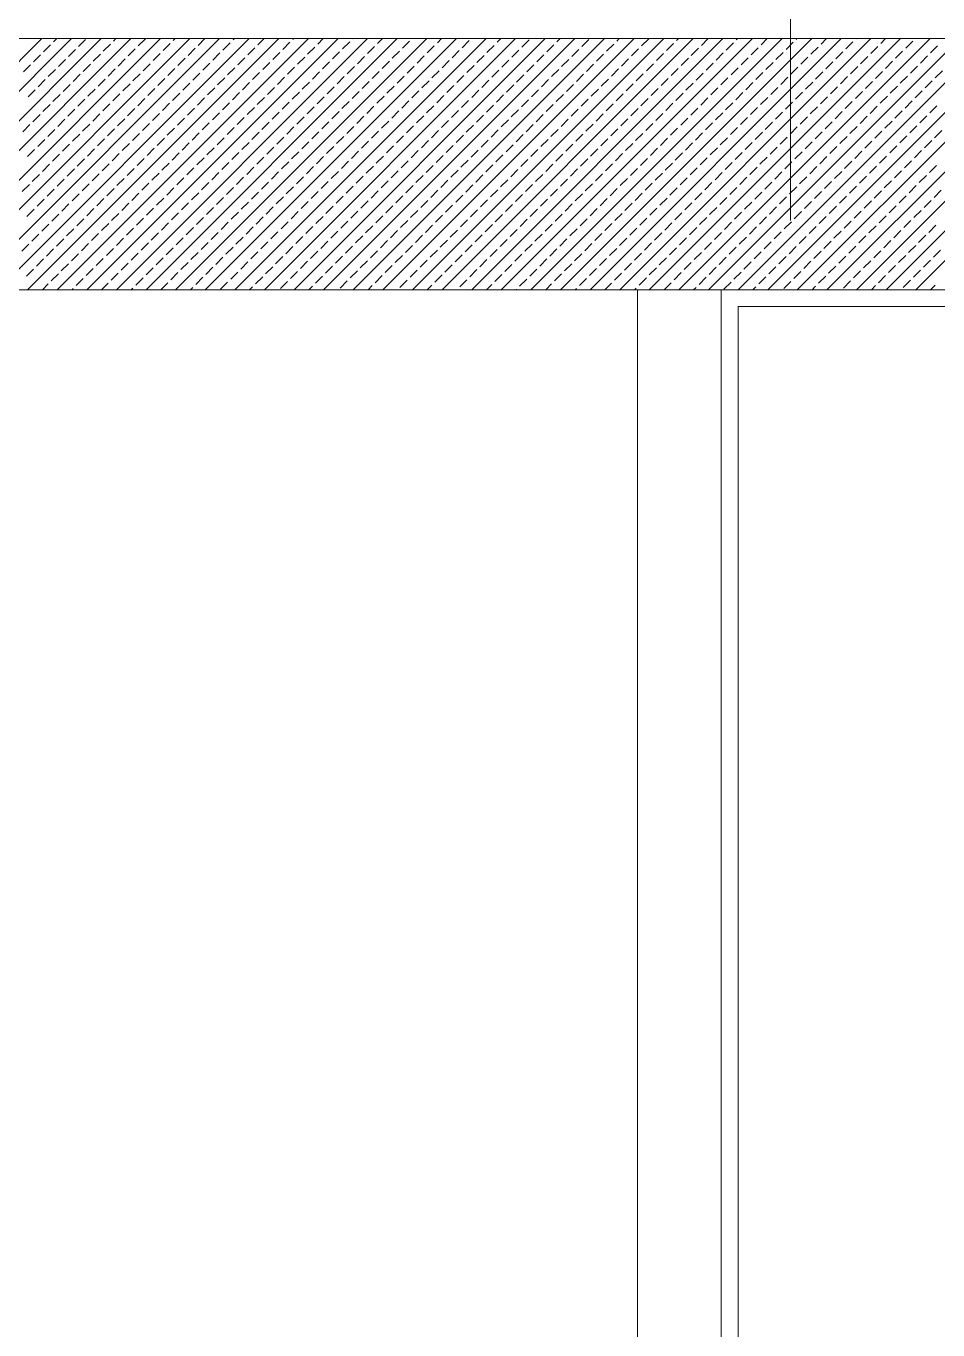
# Model space of a CAD drawing. Header units: millimetres. Extents: x -16104 to 67872, y -88009 to 12107.
# Drawn here: x 1137.96 to 1165.18, y -7029.74 to -6990.8 of the extents above; entities that cross this region are included whole.
import ezdxf

# ---------------------------------------------------------------- set-up
doc = ezdxf.new("R2010")
doc.units = ezdxf.units.MM
doc.layers.get('0').update_dxf_attribs({"color": 241})
doc.layers.add('TARAMA', color=8, linetype='Continuous', lineweight=15)

# ---------------------------------------------------------------- blocks, each defined once
blk = doc.blocks.new('POK')
at = {"layer": 'TARAMA'}
for p, q in [((48829.04, -33398.24), (48829.04, -33608.14)), ((48031.27, -33586.42), (49095.77, -33586.42)), ((48709.64, -33616.42), (48739.64, -33586.42)), ((48713.18, -33616.42), (48743.18, -33586.42)), ((48716.71, -33616.42), (48746.71, -33586.42)), ((48720.25, -33616.42), (48750.25, -33586.42)), ((48723.79, -33616.42), (48753.79, -33586.42)), ((48727.32, -33616.42), (48757.32, -33586.42)), ((48730.86, -33616.42), (48760.86, -33586.42)), ((48734.39, -33616.42), (48764.39, -33586.42)), ((48737.93, -33616.42), (48767.93, -33586.42)), ((48739.83, -33587.99), (48740.68, -33587.14)), ((48741.03, -33586.79), (48741.41, -33586.42)), ((48741.46, -33616.42), (48771.46, -33586.42)), ((48744, -33587.36), (48744.85, -33586.51)), ((48745, -33616.42), (48775, -33586.42)), ((48746.97, -33587.92), (48747.82, -33587.07)), ((48748.18, -33586.72), (48748.48, -33586.42)), ((48748.53, -33616.42), (48778.53, -33586.42)), ((48751.15, -33587.29), (48751.99, -33586.44)), ((48752.07, -33616.42), (48782.07, -33586.42)), ((48754.12, -33587.85), (48754.96, -33587)), ((48755.32, -33586.65), (48755.55, -33586.42)), ((48755.61, -33616.42), (48785.61, -33586.42)), ((48758.29, -33587.22), (48759.09, -33586.42)), ((48759.14, -33616.42), (48789.14, -33586.42)), ((48761.26, -33587.78), (48762.11, -33586.93)), ((48762.46, -33586.58), (48762.62, -33586.42)), ((48762.68, -33616.42), (48792.68, -33586.42)), ((48765.43, -33587.14), (48766.16, -33586.42)), ((48766.21, -33616.42), (48796.21, -33586.42)), ((48768.4, -33587.71), (48769.25, -33586.86)), ((48769.6, -33586.51), (48769.69, -33586.42)), ((48769.75, -33616.42), (48799.75, -33586.42)), ((48771.37, -33588.28), (48772.22, -33587.43)), ((48772.57, -33587.07), (48773.23, -33586.42)), ((48773.28, -33616.42), (48803.28, -33586.42)), ((48775.54, -33587.64), (48776.39, -33586.79)), ((48776.74, -33586.44), (48776.76, -33586.42)), ((48776.82, -33616.42), (48806.82, -33586.42)), ((48778.51, -33588.21), (48779.36, -33587.36)), ((48779.71, -33587), (48780.3, -33586.42)), ((48780.35, -33616.42), (48810.35, -33586.42)), ((48782.68, -33587.57), (48783.53, -33586.72)), ((48783.89, -33616.42), (48813.89, -33586.42)), ((48785.65, -33588.13), (48786.5, -33587.29)), ((48786.86, -33586.93), (48787.37, -33586.42)), ((48787.42, -33616.42), (48817.42, -33586.42)), ((48789.82, -33587.5), (48790.67, -33586.65)), ((48790.96, -33616.42), (48820.96, -33586.42)), ((48792.79, -33588.06), (48793.64, -33587.22)), ((48794, -33586.86), (48794.44, -33586.42)), ((48794.5, -33616.42), (48824.5, -33586.42)), ((48796.97, -33587.43), (48797.82, -33586.58)), ((48798.03, -33616.42), (48828.03, -33586.42)), ((48799.94, -33587.99), (48800.79, -33587.14)), ((48801.14, -33586.79), (48801.51, -33586.42)), ((48801.57, -33616.42), (48831.57, -33586.42)), ((48804.11, -33587.36), (48804.96, -33586.51)), ((48805.1, -33616.42), (48835.1, -33586.42)), ((48807.08, -33587.92), (48807.93, -33587.07)), ((48808.28, -33586.72), (48808.58, -33586.42)), ((48808.64, -33616.42), (48838.64, -33586.42)), ((48811.25, -33587.29), (48812.1, -33586.44)), ((48812.17, -33616.42), (48842.17, -33586.42)), ((48814.22, -33587.85), (48815.07, -33587)), ((48815.42, -33586.65), (48815.65, -33586.42)), ((48815.71, -33616.42), (48845.71, -33586.42)), ((48818.39, -33587.22), (48819.19, -33586.42)), ((48819.24, -33616.42), (48849.24, -33586.42)), ((48821.36, -33587.78), (48822.21, -33586.93)), ((48822.56, -33586.58), (48822.73, -33586.42)), ((48822.78, -33616.42), (48852.78, -33586.42)), ((48825.53, -33587.14), (48826.26, -33586.42)), ((48826.32, -33616.42), (48856.32, -33586.42)), ((48828.5, -33587.71), (48829.35, -33586.86)), ((48829.71, -33586.51), (48829.8, -33586.42)), ((48829.85, -33616.42), (48859.85, -33586.42)), ((48831.47, -33588.28), (48832.32, -33587.43)), ((48832.68, -33587.07), (48833.33, -33586.42)), ((48833.39, -33616.42), (48863.39, -33586.42)), ((48835.65, -33587.64), (48836.49, -33586.79)), ((48836.85, -33586.44), (48836.87, -33586.42)), ((48836.92, -33616.42), (48866.92, -33586.42)), ((48838.62, -33588.21), (48839.46, -33587.36)), ((48839.82, -33587), (48840.4, -33586.42)), ((48840.46, -33616.42), (48870.46, -33586.42)), ((48842.79, -33587.57), (48843.64, -33586.72)), ((48843.99, -33616.42), (48873.99, -33586.42)), ((48845.76, -33588.13), (48846.61, -33587.29)), ((48738.63, -33589.2), (48739.48, -33588.35)), ((48741.6, -33589.76), (48742.45, -33588.91)), ((48742.8, -33588.56), (48743.65, -33587.71)), ((48745.77, -33589.12), (48746.62, -33588.28)), ((48748.74, -33589.69), (48749.59, -33588.84)), ((48749.94, -33588.49), (48750.79, -33587.64)), ((48752.91, -33589.05), (48753.76, -33588.21)), ((48755.88, -33589.62), (48756.73, -33588.77)), ((48757.09, -33588.42), (48757.93, -33587.57)), ((48760.06, -33588.98), (48760.9, -33588.13)), ((48763.03, -33589.55), (48763.87, -33588.7)), ((48764.23, -33588.35), (48765.08, -33587.5)), ((48767.2, -33588.91), (48768.05, -33588.06)), ((48770.17, -33589.48), (48771.02, -33588.63)), ((48774.34, -33588.84), (48775.19, -33587.99)), ((48777.31, -33589.41), (48778.16, -33588.56)), ((48781.48, -33588.77), (48782.33, -33587.92)), ((48784.45, -33589.34), (48785.3, -33588.49)), ((48788.62, -33588.7), (48789.47, -33587.85)), ((48791.59, -33589.27), (48792.44, -33588.42)), ((48794.56, -33589.83), (48795.41, -33588.98)), ((48795.76, -33588.63), (48796.61, -33587.78)), ((48798.73, -33589.2), (48799.58, -33588.35)), ((48801.7, -33589.76), (48802.55, -33588.91)), ((48802.91, -33588.56), (48803.75, -33587.71)), ((48805.88, -33589.12), (48806.72, -33588.28)), ((48808.85, -33589.69), (48809.69, -33588.84)), ((48810.05, -33588.49), (48810.9, -33587.64)), ((48813.02, -33589.05), (48813.87, -33588.21)), ((48815.99, -33589.62), (48816.84, -33588.77)), ((48817.19, -33588.42), (48818.04, -33587.57)), ((48820.16, -33588.98), (48821.01, -33588.13)), ((48823.13, -33589.55), (48823.98, -33588.7)), ((48824.33, -33588.35), (48825.18, -33587.5)), ((48827.3, -33588.91), (48828.15, -33588.06)), ((48830.27, -33589.48), (48831.12, -33588.63)), ((48834.44, -33588.84), (48835.29, -33587.99)), ((48837.41, -33589.41), (48838.26, -33588.56)), ((48841.59, -33588.77), (48842.43, -33587.92)), ((48844.56, -33589.34), (48845.4, -33588.49)), ((48737.43, -33590.4), (48738.28, -33589.55)), ((48740.4, -33590.96), (48741.25, -33590.11)), ((48744.57, -33590.33), (48745.42, -33589.48)), ((48747.54, -33590.89), (48748.39, -33590.04)), ((48751.71, -33590.26), (48752.56, -33589.41)), ((48754.68, -33590.82), (48755.53, -33589.97)), ((48757.65, -33591.39), (48758.5, -33590.54)), ((48758.85, -33590.18), (48759.7, -33589.34)), ((48761.82, -33590.75), (48762.67, -33589.9)), ((48764.79, -33591.32), (48765.64, -33590.47)), ((48766, -33590.11), (48766.84, -33589.27)), ((48768.97, -33590.68), (48769.81, -33589.83)), ((48771.94, -33591.25), (48772.78, -33590.4)), ((48773.14, -33590.04), (48773.99, -33589.2)), ((48776.11, -33590.61), (48776.96, -33589.76)), ((48779.08, -33591.17), (48779.93, -33590.33)), ((48780.28, -33589.97), (48781.13, -33589.12)), ((48783.25, -33590.54), (48784.1, -33589.69)), ((48786.22, -33591.1), (48787.07, -33590.26)), ((48787.42, -33589.9), (48788.27, -33589.05)), ((48790.39, -33590.47), (48791.24, -33589.62)), ((48793.36, -33591.03), (48794.21, -33590.18)), ((48797.53, -33590.4), (48798.38, -33589.55)), ((48800.5, -33590.96), (48801.35, -33590.11)), ((48804.67, -33590.33), (48805.52, -33589.48)), ((48807.64, -33590.89), (48808.49, -33590.04)), ((48811.82, -33590.26), (48812.66, -33589.41)), ((48814.79, -33590.82), (48815.63, -33589.97)), ((48817.76, -33591.39), (48818.6, -33590.54)), ((48818.96, -33590.18), (48819.81, -33589.34)), ((48821.93, -33590.75), (48822.78, -33589.9)), ((48824.9, -33591.32), (48825.75, -33590.47)), ((48826.1, -33590.11), (48826.95, -33589.27)), ((48829.07, -33590.68), (48829.92, -33589.83)), ((48832.04, -33591.25), (48832.89, -33590.4)), ((48833.24, -33590.04), (48834.09, -33589.2)), ((48836.21, -33590.61), (48837.06, -33589.76)), ((48839.18, -33591.17), (48840.03, -33590.33)), ((48840.38, -33589.97), (48841.23, -33589.12)), ((48843.35, -33590.54), (48844.2, -33589.69)), ((48846.32, -33591.1), (48847.17, -33590.26)), ((48739.2, -33592.16), (48740.04, -33591.32)), ((48742.17, -33592.73), (48743.01, -33591.88)), ((48743.37, -33591.53), (48744.22, -33590.68)), ((48746.34, -33592.09), (48747.19, -33591.25)), ((48749.31, -33592.66), (48750.16, -33591.81)), ((48750.51, -33591.46), (48751.36, -33590.61)), ((48753.48, -33592.02), (48754.33, -33591.17)), ((48756.45, -33592.59), (48757.3, -33591.74)), ((48760.62, -33591.95), (48761.47, -33591.1)), ((48763.59, -33592.52), (48764.44, -33591.67)), ((48767.76, -33591.88), (48768.61, -33591.03)), ((48770.73, -33592.45), (48771.58, -33591.6)), ((48774.91, -33591.81), (48775.75, -33590.96)), ((48777.87, -33592.38), (48778.72, -33591.53)), ((48780.84, -33592.94), (48781.69, -33592.09)), ((48782.05, -33591.74), (48782.9, -33590.89)), ((48785.02, -33592.31), (48785.87, -33591.46)), ((48787.99, -33592.87), (48788.84, -33592.02)), ((48789.19, -33591.67), (48790.04, -33590.82)), ((48792.16, -33592.24), (48793.01, -33591.39)), ((48795.13, -33592.8), (48795.98, -33591.95)), ((48796.33, -33591.6), (48797.18, -33590.75)), ((48799.3, -33592.16), (48800.15, -33591.32)), ((48802.27, -33592.73), (48803.12, -33591.88)), ((48803.47, -33591.53), (48804.32, -33590.68)), ((48806.44, -33592.09), (48807.29, -33591.25)), ((48809.41, -33592.66), (48810.26, -33591.81)), ((48810.61, -33591.46), (48811.46, -33590.61)), ((48813.58, -33592.02), (48814.43, -33591.17)), ((48816.55, -33592.59), (48817.4, -33591.74)), ((48820.73, -33591.95), (48821.57, -33591.1)), ((48823.7, -33592.52), (48824.54, -33591.67)), ((48827.87, -33591.88), (48828.72, -33591.03)), ((48830.84, -33592.45), (48831.69, -33591.6)), ((48835.01, -33591.81), (48835.86, -33590.96)), ((48837.98, -33592.38), (48838.83, -33591.53)), ((48840.95, -33592.94), (48841.8, -33592.09)), ((48842.15, -33591.74), (48843, -33590.89)), ((48845.12, -33592.31), (48845.97, -33591.46)), ((48737.99, -33593.37), (48738.84, -33592.52)), ((48740.96, -33593.93), (48741.81, -33593.08)), ((48743.93, -33594.5), (48744.78, -33593.65)), ((48745.14, -33593.3), (48745.98, -33592.45)), ((48748.11, -33593.86), (48748.95, -33593.01)), ((48751.08, -33594.43), (48751.92, -33593.58)), ((48752.28, -33593.23), (48753.13, -33592.38)), ((48755.25, -33593.79), (48756.1, -33592.94)), ((48758.22, -33594.36), (48759.07, -33593.51)), ((48759.42, -33593.15), (48760.27, -33592.31)), ((48762.39, -33593.72), (48763.24, -33592.87)), ((48765.36, -33594.29), (48766.21, -33593.44)), ((48766.56, -33593.08), (48767.41, -33592.24)), ((48769.53, -33593.65), (48770.38, -33592.8)), ((48772.5, -33594.22), (48773.35, -33593.37)), ((48773.7, -33593.01), (48774.55, -33592.16)), ((48776.67, -33593.58), (48777.52, -33592.73)), ((48779.64, -33594.14), (48780.49, -33593.3)), ((48783.81, -33593.51), (48784.66, -33592.66)), ((48786.78, -33594.07), (48787.63, -33593.23)), ((48790.96, -33593.44), (48791.8, -33592.59)), ((48793.93, -33594), (48794.77, -33593.15)), ((48798.1, -33593.37), (48798.95, -33592.52)), ((48801.07, -33593.93), (48801.92, -33593.08)), ((48804.04, -33594.5), (48804.89, -33593.65)), ((48805.24, -33593.3), (48806.09, -33592.45)), ((48808.21, -33593.86), (48809.06, -33593.01)), ((48811.18, -33594.43), (48812.03, -33593.58)), ((48812.38, -33593.23), (48813.23, -33592.38)), ((48815.35, -33593.79), (48816.2, -33592.94)), ((48818.32, -33594.36), (48819.17, -33593.51)), ((48819.52, -33593.15), (48820.37, -33592.31)), ((48822.49, -33593.72), (48823.34, -33592.87)), ((48825.46, -33594.29), (48826.31, -33593.44)), ((48826.67, -33593.08), (48827.51, -33592.24)), ((48829.64, -33593.65), (48830.48, -33592.8)), ((48832.6, -33594.22), (48833.45, -33593.37)), ((48833.81, -33593.01), (48834.66, -33592.16)), ((48836.78, -33593.58), (48837.63, -33592.73)), ((48839.75, -33594.14), (48840.6, -33593.3)), ((48843.92, -33593.51), (48844.77, -33592.66)), ((48739.76, -33595.13), (48740.61, -33594.29)), ((48742.73, -33595.7), (48743.58, -33594.85)), ((48746.9, -33595.06), (48747.75, -33594.22)), ((48749.87, -33595.63), (48750.72, -33594.78)), ((48754.05, -33594.99), (48754.89, -33594.14)), ((48757.02, -33595.56), (48757.86, -33594.71)), ((48761.19, -33594.92), (48762.04, -33594.07)), ((48764.16, -33595.49), (48765.01, -33594.64)), ((48767.13, -33596.05), (48767.98, -33595.21)), ((48768.33, -33594.85), (48769.18, -33594)), ((48771.3, -33595.42), (48772.15, -33594.57)), ((48774.27, -33595.98), (48775.12, -33595.13)), ((48775.47, -33594.78), (48776.32, -33593.93)), ((48778.44, -33595.35), (48779.29, -33594.5)), ((48781.41, -33595.91), (48782.26, -33595.06)), ((48782.61, -33594.71), (48783.46, -33593.86)), ((48785.58, -33595.28), (48786.43, -33594.43)), ((48788.55, -33595.84), (48789.4, -33594.99)), ((48789.75, -33594.64), (48790.6, -33593.79)), ((48792.72, -33595.21), (48793.57, -33594.36)), ((48795.69, -33595.77), (48796.54, -33594.92)), ((48796.9, -33594.57), (48797.74, -33593.72)), ((48799.87, -33595.13), (48800.71, -33594.29)), ((48802.84, -33595.7), (48803.68, -33594.85)), ((48807.01, -33595.06), (48807.86, -33594.22)), ((48809.98, -33595.63), (48810.83, -33594.78)), ((48814.15, -33594.99), (48815, -33594.14)), ((48817.12, -33595.56), (48817.97, -33594.71)), ((48821.29, -33594.92), (48822.14, -33594.07)), ((48824.26, -33595.49), (48825.11, -33594.64)), ((48827.23, -33596.05), (48828.08, -33595.21)), ((48828.43, -33594.85), (48829.28, -33594)), ((48831.4, -33595.42), (48832.25, -33594.57)), ((48834.37, -33595.98), (48835.22, -33595.13)), ((48835.57, -33594.78), (48836.42, -33593.93)), ((48838.54, -33595.35), (48839.39, -33594.5)), ((48841.51, -33595.91), (48842.36, -33595.06)), ((48842.72, -33594.71), (48843.57, -33593.86)), ((48845.69, -33595.28), (48846.53, -33594.43)), ((48737.36, -33597.54), (48738.21, -33596.69)), ((48738.56, -33596.34), (48739.41, -33595.49)), ((48741.53, -33596.9), (48742.38, -33596.05)), ((48744.5, -33597.47), (48745.35, -33596.62)), ((48745.7, -33596.27), (48746.55, -33595.42)), ((48748.67, -33596.83), (48749.52, -33595.98)), ((48751.64, -33597.4), (48752.49, -33596.55)), ((48752.84, -33596.2), (48753.69, -33595.35)), ((48755.81, -33596.76), (48756.66, -33595.91)), ((48758.78, -33597.33), (48759.63, -33596.48)), ((48759.99, -33596.12), (48760.83, -33595.28)), ((48762.95, -33596.69), (48763.8, -33595.84)), ((48765.92, -33597.26), (48766.77, -33596.41)), ((48770.1, -33596.62), (48770.95, -33595.77)), ((48773.07, -33597.19), (48773.92, -33596.34)), ((48777.24, -33596.55), (48778.09, -33595.7)), ((48780.21, -33597.11), (48781.06, -33596.27)), ((48783.18, -33597.68), (48784.03, -33596.83)), ((48784.38, -33596.48), (48785.23, -33595.63)), ((48787.35, -33597.04), (48788.2, -33596.2)), ((48790.32, -33597.61), (48791.17, -33596.76)), ((48791.52, -33596.41), (48792.37, -33595.56)), ((48794.49, -33596.97), (48795.34, -33596.12)), ((48797.46, -33597.54), (48798.31, -33596.69)), ((48798.66, -33596.34), (48799.51, -33595.49)), ((48801.63, -33596.9), (48802.48, -33596.05)), ((48804.6, -33597.47), (48805.45, -33596.62)), ((48805.81, -33596.27), (48806.65, -33595.42)), ((48808.78, -33596.83), (48809.62, -33595.98)), ((48811.75, -33597.4), (48812.59, -33596.55)), ((48812.95, -33596.2), (48813.8, -33595.35)), ((48815.92, -33596.76), (48816.77, -33595.91)), ((48818.89, -33597.33), (48819.74, -33596.48)), ((48820.09, -33596.12), (48820.94, -33595.28)), ((48823.06, -33596.69), (48823.91, -33595.84)), ((48826.03, -33597.26), (48826.88, -33596.41)), ((48830.2, -33596.62), (48831.05, -33595.77)), ((48833.17, -33597.19), (48834.02, -33596.34)), ((48837.34, -33596.55), (48838.19, -33595.7)), ((48840.31, -33597.11), (48841.16, -33596.27)), ((48843.28, -33597.68), (48844.13, -33596.83)), ((48844.48, -33596.48), (48845.33, -33595.63)), ((48740.33, -33598.1), (48741.18, -33597.26)), ((48743.3, -33598.67), (48744.15, -33597.82)), ((48746.27, -33599.24), (48747.12, -33598.39)), ((48747.47, -33598.03), (48748.32, -33597.19)), ((48750.44, -33598.6), (48751.29, -33597.75)), ((48753.41, -33599.17), (48754.26, -33598.32)), ((48754.61, -33597.96), (48755.46, -33597.11)), ((48757.58, -33598.53), (48758.43, -33597.68)), ((48760.55, -33599.09), (48761.4, -33598.25)), ((48761.75, -33597.89), (48762.6, -33597.04)), ((48764.72, -33598.46), (48765.57, -33597.61)), ((48767.69, -33599.02), (48768.54, -33598.18)), ((48768.89, -33597.82), (48769.74, -33596.97)), ((48771.86, -33598.39), (48772.71, -33597.54)), ((48774.83, -33598.95), (48775.68, -33598.1)), ((48776.04, -33597.75), (48776.88, -33596.9)), ((48779.01, -33598.32), (48779.85, -33597.47)), ((48781.98, -33598.88), (48782.82, -33598.03)), ((48786.15, -33598.25), (48787, -33597.4)), ((48789.12, -33598.81), (48789.97, -33597.96)), ((48793.29, -33598.18), (48794.14, -33597.33)), ((48796.26, -33598.74), (48797.11, -33597.89)), ((48800.43, -33598.1), (48801.28, -33597.26)), ((48803.4, -33598.67), (48804.25, -33597.82)), ((48806.37, -33599.24), (48807.22, -33598.39)), ((48807.57, -33598.03), (48808.42, -33597.19)), ((48810.54, -33598.6), (48811.39, -33597.75)), ((48813.51, -33599.17), (48814.36, -33598.32)), ((48814.72, -33597.96), (48815.56, -33597.11)), ((48817.68, -33598.53), (48818.53, -33597.68)), ((48820.65, -33599.09), (48821.5, -33598.25)), ((48821.86, -33597.89), (48822.71, -33597.04)), ((48824.83, -33598.46), (48825.68, -33597.61)), ((48827.8, -33599.02), (48828.65, -33598.18)), ((48829, -33597.82), (48829.85, -33596.97)), ((48831.97, -33598.39), (48832.82, -33597.54)), ((48834.94, -33598.95), (48835.79, -33598.1)), ((48836.14, -33597.75), (48836.99, -33596.9)), ((48839.11, -33598.32), (48839.96, -33597.47)), ((48842.08, -33598.88), (48842.93, -33598.03)), ((48846.25, -33598.25), (48847.1, -33597.4)), ((48737.92, -33600.51), (48738.77, -33599.66)), ((48739.13, -33599.31), (48739.97, -33598.46)), ((48742.1, -33599.87), (48742.94, -33599.02)), ((48745.07, -33600.44), (48745.91, -33599.59)), ((48749.24, -33599.8), (48750.09, -33598.95)), ((48752.21, -33600.37), (48753.06, -33599.52)), ((48756.38, -33599.73), (48757.23, -33598.88)), ((48759.35, -33600.3), (48760.2, -33599.45)), ((48763.52, -33599.66), (48764.37, -33598.81)), ((48766.49, -33600.23), (48767.34, -33599.38)), ((48769.46, -33600.79), (48770.31, -33599.94)), ((48770.66, -33599.59), (48771.51, -33598.74)), ((48773.63, -33600.16), (48774.48, -33599.31)), ((48776.6, -33600.72), (48777.45, -33599.87)), ((48777.8, -33599.52), (48778.65, -33598.67)), ((48780.77, -33600.08), (48781.62, -33599.24)), ((48783.74, -33600.65), (48784.59, -33599.8)), ((48784.95, -33599.45), (48785.79, -33598.6)), ((48787.92, -33600.01), (48788.76, -33599.17)), ((48790.89, -33600.58), (48791.73, -33599.73)), ((48792.09, -33599.38), (48792.94, -33598.53)), ((48795.06, -33599.94), (48795.91, -33599.09)), ((48798.03, -33600.51), (48798.88, -33599.66)), ((48799.23, -33599.31), (48800.08, -33598.46)), ((48802.2, -33599.87), (48803.05, -33599.02)), ((48805.17, -33600.44), (48806.02, -33599.59)), ((48809.34, -33599.8), (48810.19, -33598.95)), ((48812.31, -33600.37), (48813.16, -33599.52)), ((48816.48, -33599.73), (48817.33, -33598.88)), ((48819.45, -33600.3), (48820.3, -33599.45)), ((48823.62, -33599.66), (48824.47, -33598.81)), ((48826.59, -33600.23), (48827.44, -33599.38)), ((48829.56, -33600.79), (48830.41, -33599.94)), ((48830.77, -33599.59), (48831.61, -33598.74)), ((48833.74, -33600.16), (48834.58, -33599.31)), ((48836.71, -33600.72), (48837.55, -33599.87)), ((48837.91, -33599.52), (48838.76, -33598.67)), ((48840.88, -33600.08), (48841.73, -33599.24)), ((48843.85, -33600.65), (48844.7, -33599.8)), ((48845.05, -33599.45), (48845.9, -33598.6)), ((48739.69, -33602.28), (48740.54, -33601.43)), ((48740.89, -33601.07), (48741.74, -33600.23)), ((48743.86, -33601.64), (48744.71, -33600.79)), ((48746.83, -33602.21), (48747.68, -33601.36)), ((48748.03, -33601), (48748.88, -33600.16)), ((48751, -33601.57), (48751.85, -33600.72)), ((48753.97, -33602.14), (48754.82, -33601.29)), ((48755.18, -33600.93), (48756.03, -33600.08)), ((48758.15, -33601.5), (48759, -33600.65)), ((48761.12, -33602.06), (48761.96, -33601.22)), ((48762.32, -33600.86), (48763.17, -33600.01)), ((48765.29, -33601.43), (48766.14, -33600.58)), ((48768.26, -33601.99), (48769.11, -33601.15)), ((48772.43, -33601.36), (48773.28, -33600.51)), ((48775.4, -33601.92), (48776.25, -33601.07)), ((48779.57, -33601.29), (48780.42, -33600.44)), ((48782.54, -33601.85), (48783.39, -33601)), ((48786.71, -33601.22), (48787.56, -33600.37)), ((48789.68, -33601.78), (48790.53, -33600.93)), ((48792.65, -33602.35), (48793.5, -33601.5)), ((48793.86, -33601.15), (48794.7, -33600.3)), ((48796.83, -33601.71), (48797.67, -33600.86)), ((48799.8, -33602.28), (48800.64, -33601.43)), ((48801, -33601.07), (48801.85, -33600.23)), ((48803.97, -33601.64), (48804.82, -33600.79)), ((48806.94, -33602.21), (48807.79, -33601.36)), ((48808.14, -33601), (48808.99, -33600.16)), ((48811.11, -33601.57), (48811.96, -33600.72)), ((48814.08, -33602.14), (48814.93, -33601.29)), ((48815.28, -33600.93), (48816.13, -33600.08)), ((48818.25, -33601.5), (48819.1, -33600.65)), ((48821.22, -33602.06), (48822.07, -33601.22)), ((48822.42, -33600.86), (48823.27, -33600.01)), ((48825.39, -33601.43), (48826.24, -33600.58)), ((48828.36, -33601.99), (48829.21, -33601.15)), ((48832.53, -33601.36), (48833.38, -33600.51)), ((48835.5, -33601.92), (48836.35, -33601.07)), ((48839.68, -33601.29), (48840.52, -33600.44)), ((48842.65, -33601.85), (48843.49, -33601)), ((48738.49, -33603.48), (48739.34, -33602.63)), ((48742.66, -33602.84), (48743.51, -33601.99)), ((48745.63, -33603.41), (48746.48, -33602.56)), ((48749.8, -33602.77), (48750.65, -33601.92)), ((48752.77, -33603.34), (48753.62, -33602.49)), ((48755.74, -33603.9), (48756.59, -33603.05)), ((48756.94, -33602.7), (48757.79, -33601.85)), ((48759.91, -33603.27), (48760.76, -33602.42)), ((48762.88, -33603.83), (48763.73, -33602.98)), ((48764.09, -33602.63), (48764.93, -33601.78)), ((48767.06, -33603.2), (48767.9, -33602.35)), ((48770.03, -33603.76), (48770.87, -33602.91)), ((48771.23, -33602.56), (48772.08, -33601.71)), ((48774.2, -33603.13), (48775.05, -33602.28)), ((48777.17, -33603.69), (48778.02, -33602.84)), ((48778.37, -33602.49), (48779.22, -33601.64)), ((48781.34, -33603.05), (48782.19, -33602.21)), ((48784.31, -33603.62), (48785.16, -33602.77)), ((48785.51, -33602.42), (48786.36, -33601.57)), ((48788.48, -33602.98), (48789.33, -33602.14)), ((48791.45, -33603.55), (48792.3, -33602.7)), ((48795.62, -33602.91), (48796.47, -33602.06)), ((48798.59, -33603.48), (48799.44, -33602.63)), ((48802.77, -33602.84), (48803.61, -33601.99)), ((48805.73, -33603.41), (48806.58, -33602.56)), ((48809.91, -33602.77), (48810.76, -33601.92)), ((48812.88, -33603.34), (48813.73, -33602.49)), ((48815.85, -33603.9), (48816.7, -33603.05)), ((48817.05, -33602.7), (48817.9, -33601.85)), ((48820.02, -33603.27), (48820.87, -33602.42)), ((48822.99, -33603.83), (48823.84, -33602.98)), ((48824.19, -33602.63), (48825.04, -33601.78)), ((48827.16, -33603.2), (48828.01, -33602.35)), ((48830.13, -33603.76), (48830.98, -33602.91)), ((48831.33, -33602.56), (48832.18, -33601.71)), ((48834.3, -33603.13), (48835.15, -33602.28)), ((48837.27, -33603.69), (48838.12, -33602.84)), ((48838.47, -33602.49), (48839.32, -33601.64)), ((48841.44, -33603.05), (48842.29, -33602.21)), ((48844.41, -33603.62), (48845.26, -33602.77)), ((48845.62, -33602.42), (48846.46, -33601.57)), ((48737.29, -33604.68), (48738.14, -33603.83)), ((48740.26, -33605.25), (48741.11, -33604.4)), ((48741.46, -33604.04), (48742.31, -33603.2)), ((48744.43, -33604.61), (48745.28, -33603.76)), ((48747.4, -33605.18), (48748.25, -33604.33)), ((48748.6, -33603.97), (48749.45, -33603.13)), ((48751.57, -33604.54), (48752.42, -33603.69)), ((48754.54, -33605.1), (48755.39, -33604.26)), ((48758.71, -33604.47), (48759.56, -33603.62)), ((48761.68, -33605.03), (48762.53, -33604.19)), ((48765.85, -33604.4), (48766.7, -33603.55)), ((48768.82, -33604.96), (48769.67, -33604.11)), ((48773, -33604.33), (48773.84, -33603.48)), ((48775.97, -33604.89), (48776.81, -33604.04)), ((48778.94, -33605.46), (48779.78, -33604.61)), ((48780.14, -33604.26), (48780.99, -33603.41)), ((48783.11, -33604.82), (48783.96, -33603.97)), ((48786.08, -33605.39), (48786.93, -33604.54)), ((48787.28, -33604.19), (48788.13, -33603.34)), ((48790.25, -33604.75), (48791.1, -33603.9)), ((48793.22, -33605.32), (48794.07, -33604.47)), ((48794.42, -33604.11), (48795.27, -33603.27)), ((48797.39, -33604.68), (48798.24, -33603.83)), ((48800.36, -33605.25), (48801.21, -33604.4)), ((48801.56, -33604.04), (48802.41, -33603.2)), ((48804.53, -33604.61), (48805.38, -33603.76)), ((48807.5, -33605.18), (48808.35, -33604.33)), ((48808.7, -33603.97), (48809.55, -33603.13)), ((48811.67, -33604.54), (48812.52, -33603.69)), ((48814.64, -33605.1), (48815.49, -33604.26)), ((48818.82, -33604.47), (48819.66, -33603.62)), ((48821.79, -33605.03), (48822.63, -33604.19)), ((48825.96, -33604.4), (48826.81, -33603.55)), ((48828.93, -33604.96), (48829.78, -33604.11)), ((48833.1, -33604.33), (48833.95, -33603.48)), ((48836.07, -33604.89), (48836.92, -33604.04)), ((48839.04, -33605.46), (48839.89, -33604.61)), ((48840.24, -33604.26), (48841.09, -33603.41)), ((48843.21, -33604.82), (48844.06, -33603.97)), ((48846.18, -33605.39), (48847.03, -33604.54)), ((48739.05, -33606.45), (48739.9, -33605.6)), ((48742.02, -33607.01), (48742.87, -33606.17)), ((48743.23, -33605.81), (48744.08, -33604.96)), ((48746.2, -33606.38), (48747.05, -33605.53)), ((48749.17, -33606.94), (48750.01, -33606.09)), ((48750.37, -33605.74), (48751.22, -33604.89)), ((48753.34, -33606.31), (48754.19, -33605.46)), ((48756.31, -33606.87), (48757.16, -33606.02)), ((48757.51, -33605.67), (48758.36, -33604.82)), ((48760.48, -33606.24), (48761.33, -33605.39)), ((48763.45, -33606.8), (48764.3, -33605.95)), ((48764.65, -33605.6), (48765.5, -33604.75)), ((48767.62, -33606.17), (48768.47, -33605.32)), ((48770.59, -33606.73), (48771.44, -33605.88)), ((48771.79, -33605.53), (48772.64, -33604.68)), ((48774.76, -33606.09), (48775.61, -33605.25)), ((48777.73, -33606.66), (48778.58, -33605.81)), ((48781.91, -33606.02), (48782.75, -33605.18)), ((48784.88, -33606.59), (48785.72, -33605.74)), ((48789.05, -33605.95), (48789.9, -33605.1)), ((48792.02, -33606.52), (48792.87, -33605.67)), ((48796.19, -33605.88), (48797.04, -33605.03)), ((48799.16, -33606.45), (48800.01, -33605.6)), ((48802.13, -33607.01), (48802.98, -33606.17)), ((48803.33, -33605.81), (48804.18, -33604.96)), ((48806.3, -33606.38), (48807.15, -33605.53)), ((48809.27, -33606.94), (48810.12, -33606.09)), ((48810.47, -33605.74), (48811.32, -33604.89)), ((48813.44, -33606.31), (48814.29, -33605.46)), ((48816.41, -33606.87), (48817.26, -33606.02)), ((48817.61, -33605.67), (48818.46, -33604.82)), ((48820.58, -33606.24), (48821.43, -33605.39)), ((48823.55, -33606.8), (48824.4, -33605.95)), ((48824.76, -33605.6), (48825.6, -33604.75)), ((48827.73, -33606.17), (48828.57, -33605.32)), ((48830.7, -33606.73), (48831.54, -33605.88)), ((48831.9, -33605.53), (48832.75, -33604.68)), ((48834.87, -33606.09), (48835.72, -33605.25)), ((48837.84, -33606.66), (48838.69, -33605.81)), ((48842.01, -33606.02), (48842.86, -33605.18)), ((48844.98, -33606.59), (48845.83, -33605.74)), ((48737.85, -33607.65), (48738.7, -33606.8)), ((48740.82, -33608.22), (48741.67, -33607.37)), ((48744.99, -33607.58), (48745.84, -33606.73)), ((48747.96, -33608.15), (48748.81, -33607.3)), ((48752.14, -33607.51), (48752.98, -33606.66)), ((48755.11, -33608.07), (48755.95, -33607.23)), ((48759.28, -33607.44), (48760.13, -33606.59)), ((48762.25, -33608), (48763.1, -33607.16)), ((48765.22, -33608.57), (48766.07, -33607.72)), ((48766.42, -33607.37), (48767.27, -33606.52)), ((48769.39, -33607.93), (48770.24, -33607.08)), ((48772.36, -33608.5), (48773.21, -33607.65)), ((48773.56, -33607.3), (48774.41, -33606.45)), ((48776.53, -33607.86), (48777.38, -33607.01)), ((48779.5, -33608.43), (48780.35, -33607.58)), ((48780.7, -33607.23), (48781.55, -33606.38)), ((48783.67, -33607.79), (48784.52, -33606.94)), ((48786.64, -33608.36), (48787.49, -33607.51)), ((48787.85, -33607.16), (48788.69, -33606.31)), ((48790.81, -33607.72), (48791.66, -33606.87)), ((48793.78, -33608.29), (48794.63, -33607.44)), ((48794.99, -33607.08), (48795.84, -33606.24)), ((48797.96, -33607.65), (48798.81, -33606.8)), ((48800.93, -33608.22), (48801.78, -33607.37)), ((48805.1, -33607.58), (48805.95, -33606.73)), ((48808.07, -33608.15), (48808.92, -33607.3)), ((48812.24, -33607.51), (48813.09, -33606.66)), ((48815.21, -33608.07), (48816.06, -33607.23)), ((48819.38, -33607.44), (48820.23, -33606.59)), ((48822.35, -33608), (48823.2, -33607.16)), ((48825.32, -33608.57), (48826.17, -33607.72)), ((48826.52, -33607.37), (48827.37, -33606.52)), ((48829.49, -33607.93), (48830.34, -33607.08)), ((48832.46, -33608.5), (48833.31, -33607.65)), ((48833.67, -33607.3), (48834.51, -33606.45)), ((48836.64, -33607.86), (48837.48, -33607.01)), ((48839.61, -33608.43), (48840.45, -33607.58)), ((48840.81, -33607.23), (48841.66, -33606.38)), ((48843.78, -33607.79), (48844.63, -33606.94)), ((48739.62, -33609.42), (48740.47, -33608.57)), ((48742.59, -33609.98), (48743.44, -33609.14)), ((48743.79, -33608.78), (48744.64, -33607.93)), ((48746.76, -33609.35), (48747.61, -33608.5)), ((48749.73, -33609.91), (48750.58, -33609.06)), ((48750.93, -33608.71), (48751.78, -33607.86)), ((48753.9, -33609.28), (48754.75, -33608.43)), ((48756.87, -33609.84), (48757.72, -33608.99)), ((48758.08, -33608.64), (48758.92, -33607.79)), ((48761.05, -33609.21), (48761.89, -33608.36)), ((48764.02, -33609.77), (48764.86, -33608.92)), ((48768.19, -33609.14), (48769.04, -33608.29)), ((48771.16, -33609.7), (48772.01, -33608.85)), ((48775.33, -33609.06), (48776.18, -33608.22)), ((48778.3, -33609.63), (48779.15, -33608.78)), ((48782.47, -33608.99), (48783.32, -33608.15)), ((48785.44, -33609.56), (48786.29, -33608.71)), ((48788.41, -33610.13), (48789.26, -33609.28)), ((48789.61, -33608.92), (48790.46, -33608.07)), ((48792.58, -33609.49), (48793.43, -33608.64)), ((48795.55, -33610.05), (48796.4, -33609.21)), ((48796.75, -33608.85), (48797.6, -33608)), ((48799.72, -33609.42), (48800.57, -33608.57)), ((48802.69, -33609.98), (48803.54, -33609.14)), ((48803.9, -33608.78), (48804.74, -33607.93)), ((48806.87, -33609.35), (48807.71, -33608.5)), ((48809.84, -33609.91), (48810.68, -33609.06)), ((48811.04, -33608.71), (48811.89, -33607.86)), ((48814.01, -33609.28), (48814.86, -33608.43)), ((48816.98, -33609.84), (48817.83, -33608.99)), ((48818.18, -33608.64), (48819.03, -33607.79)), ((48821.15, -33609.21), (48822, -33608.36)), ((48824.12, -33609.77), (48824.97, -33608.92)), ((48828.29, -33609.14), (48829.14, -33608.29)), ((48831.26, -33609.7), (48832.11, -33608.85)), ((48835.43, -33609.06), (48836.28, -33608.22)), ((48838.4, -33609.63), (48839.25, -33608.78)), ((48842.58, -33608.99), (48843.42, -33608.15)), ((48845.54, -33609.56), (48846.39, -33608.71)), ((48738.42, -33610.62), (48739.27, -33609.77)), ((48741.39, -33611.19), (48742.24, -33610.34)), ((48745.56, -33610.55), (48746.41, -33609.7)), ((48748.53, -33611.12), (48749.38, -33610.27)), ((48751.5, -33611.68), (48752.35, -33610.83)), ((48752.7, -33610.48), (48753.55, -33609.63)), ((48755.67, -33611.04), (48756.52, -33610.2)), ((48758.64, -33611.61), (48759.49, -33610.76)), ((48759.84, -33610.41), (48760.69, -33609.56)), ((48762.81, -33610.97), (48763.66, -33610.13)), ((48765.78, -33611.54), (48766.63, -33610.69)), ((48766.99, -33610.34), (48767.83, -33609.49)), ((48769.96, -33610.9), (48770.8, -33610.05)), ((48772.93, -33611.47), (48773.77, -33610.62)), ((48774.13, -33610.27), (48774.98, -33609.42)), ((48777.1, -33610.83), (48777.95, -33609.98)), ((48780.07, -33611.4), (48780.92, -33610.55)), ((48781.27, -33610.2), (48782.12, -33609.35)), ((48784.24, -33610.76), (48785.09, -33609.91)), ((48787.21, -33611.33), (48788.06, -33610.48)), ((48791.38, -33610.69), (48792.23, -33609.84)), ((48794.35, -33611.26), (48795.2, -33610.41)), ((48798.52, -33610.62), (48799.37, -33609.77)), ((48801.49, -33611.19), (48802.34, -33610.34)), ((48805.66, -33610.55), (48806.51, -33609.7)), ((48808.63, -33611.12), (48809.48, -33610.27)), ((48811.6, -33611.68), (48812.45, -33610.83)), ((48812.81, -33610.48), (48813.65, -33609.63)), ((48815.78, -33611.04), (48816.62, -33610.2)), ((48818.75, -33611.61), (48819.59, -33610.76)), ((48819.95, -33610.41), (48820.8, -33609.56)), ((48822.92, -33610.97), (48823.77, -33610.13)), ((48825.89, -33611.54), (48826.74, -33610.69)), ((48827.09, -33610.34), (48827.94, -33609.49)), ((48830.06, -33610.9), (48830.91, -33610.05)), ((48833.03, -33611.47), (48833.88, -33610.62)), ((48834.23, -33610.27), (48835.08, -33609.42)), ((48837.2, -33610.83), (48838.05, -33609.98)), ((48840.17, -33611.4), (48841.02, -33610.55)), ((48841.37, -33610.2), (48842.22, -33609.35)), ((48844.34, -33610.76), (48845.19, -33609.91)), ((48737.22, -33611.82), (48738.06, -33610.97)), ((48740.19, -33612.39), (48741.03, -33611.54)), ((48743.16, -33612.95), (48744, -33612.11)), ((48744.36, -33611.75), (48745.21, -33610.9)), ((48747.33, -33612.32), (48748.18, -33611.47)), ((48750.3, -33612.88), (48751.15, -33612.03)), ((48754.47, -33612.25), (48755.32, -33611.4)), ((48757.44, -33612.81), (48758.29, -33611.96)), ((48761.61, -33612.18), (48762.46, -33611.33)), ((48764.58, -33612.74), (48765.43, -33611.89)), ((48768.75, -33612.11), (48769.6, -33611.26)), ((48771.72, -33612.67), (48772.57, -33611.82)), ((48774.69, -33613.24), (48775.54, -33612.39)), ((48775.89, -33612.03), (48776.74, -33611.19)), ((48778.86, -33612.6), (48779.71, -33611.75)), ((48781.83, -33613.17), (48782.68, -33612.32)), ((48783.04, -33611.96), (48783.89, -33611.12)), ((48786.01, -33612.53), (48786.86, -33611.68)), ((48788.98, -33613.1), (48789.82, -33612.25)), ((48790.18, -33611.89), (48791.03, -33611.04)), ((48793.15, -33612.46), (48794, -33611.61)), ((48796.12, -33613.02), (48796.97, -33612.18)), ((48797.32, -33611.82), (48798.17, -33610.97)), ((48800.29, -33612.39), (48801.14, -33611.54)), ((48803.26, -33612.95), (48804.11, -33612.11)), ((48804.46, -33611.75), (48805.31, -33610.9)), ((48807.43, -33612.32), (48808.28, -33611.47)), ((48810.4, -33612.88), (48811.25, -33612.03)), ((48814.57, -33612.25), (48815.42, -33611.4)), ((48817.54, -33612.81), (48818.39, -33611.96)), ((48821.72, -33612.18), (48822.56, -33611.33)), ((48824.69, -33612.74), (48825.53, -33611.89)), ((48828.86, -33612.11), (48829.71, -33611.26)), ((48831.83, -33612.67), (48832.68, -33611.82)), ((48834.8, -33613.24), (48835.65, -33612.39)), ((48836, -33612.03), (48836.85, -33611.19)), ((48838.97, -33612.6), (48839.82, -33611.75)), ((48841.94, -33613.17), (48842.79, -33612.32)), ((48843.14, -33611.96), (48843.99, -33611.12)), ((48846.11, -33612.53), (48846.96, -33611.68)), ((48737.78, -33614.79), (48738.63, -33613.94)), ((48738.98, -33613.59), (48739.83, -33612.74)), ((48741.95, -33614.16), (48742.8, -33613.31)), ((48744.92, -33614.72), (48745.77, -33613.87)), ((48746.13, -33613.52), (48746.97, -33612.67)), ((48749.1, -33614.09), (48749.94, -33613.24)), ((48752.07, -33614.65), (48752.91, -33613.8)), ((48753.27, -33613.45), (48754.12, -33612.6)), ((48756.24, -33614.01), (48757.09, -33613.17)), ((48759.21, -33614.58), (48760.06, -33613.73)), ((48760.41, -33613.38), (48761.26, -33612.53)), ((48763.38, -33613.94), (48764.23, -33613.1)), ((48766.35, -33614.51), (48767.2, -33613.66)), ((48767.55, -33613.31), (48768.4, -33612.46)), ((48770.52, -33613.87), (48771.37, -33613.02)), ((48773.49, -33614.44), (48774.34, -33613.59)), ((48777.66, -33613.8), (48778.51, -33612.95)), ((48780.63, -33614.37), (48781.48, -33613.52)), ((48784.8, -33613.73), (48785.65, -33612.88)), ((48787.77, -33614.3), (48788.62, -33613.45)), ((48791.95, -33613.66), (48792.79, -33612.81)), ((48794.92, -33614.23), (48795.76, -33613.38)), ((48797.89, -33614.79), (48798.73, -33613.94)), ((48799.09, -33613.59), (48799.94, -33612.74)), ((48802.06, -33614.16), (48802.91, -33613.31)), ((48805.03, -33614.72), (48805.88, -33613.87)), ((48806.23, -33613.52), (48807.08, -33612.67)), ((48809.2, -33614.09), (48810.05, -33613.24)), ((48812.17, -33614.65), (48813.02, -33613.8)), ((48813.37, -33613.45), (48814.22, -33612.6)), ((48816.34, -33614.01), (48817.19, -33613.17)), ((48819.31, -33614.58), (48820.16, -33613.73)), ((48820.51, -33613.38), (48821.36, -33612.53)), ((48823.48, -33613.94), (48824.33, -33613.1)), ((48826.45, -33614.51), (48827.3, -33613.66)), ((48827.66, -33613.31), (48828.5, -33612.46)), ((48830.63, -33613.87), (48831.47, -33613.02)), ((48833.59, -33614.44), (48834.44, -33613.59)), ((48837.77, -33613.8), (48838.62, -33612.95)), ((48840.74, -33614.37), (48841.59, -33613.52)), ((48844.91, -33613.73), (48845.76, -33612.88)), ((48740.75, -33615.36), (48741.6, -33614.51)), ((48743.72, -33615.92), (48744.57, -33615.08)), ((48747.89, -33615.29), (48748.74, -33614.44)), ((48750.86, -33615.85), (48751.71, -33615)), ((48755.04, -33615.22), (48755.88, -33614.37)), ((48758.01, -33615.78), (48758.85, -33614.93)), ((48760.98, -33616.35), (48761.82, -33615.5)), ((48762.18, -33615.15), (48763.03, -33614.3)), ((48765.15, -33615.71), (48766, -33614.86)), ((48768.12, -33616.28), (48768.97, -33615.43)), ((48769.32, -33615.08), (48770.17, -33614.23)), ((48772.29, -33615.64), (48773.14, -33614.79)), ((48775.26, -33616.21), (48776.11, -33615.36)), ((48776.46, -33615), (48777.31, -33614.16)), ((48779.43, -33615.57), (48780.28, -33614.72)), ((48782.4, -33616.14), (48783.25, -33615.29)), ((48783.6, -33614.93), (48784.45, -33614.09)), ((48786.57, -33615.5), (48787.42, -33614.65)), ((48789.54, -33616.07), (48790.39, -33615.22)), ((48790.74, -33614.86), (48791.59, -33614.01)), ((48793.71, -33615.43), (48794.56, -33614.58)), ((48796.68, -33615.99), (48797.53, -33615.15)), ((48800.86, -33615.36), (48801.7, -33614.51)), ((48803.83, -33615.92), (48804.67, -33615.08)), ((48808, -33615.29), (48808.85, -33614.44)), ((48810.97, -33615.85), (48811.82, -33615)), ((48815.14, -33615.22), (48815.99, -33614.37)), ((48818.11, -33615.78), (48818.96, -33614.93)), ((48821.08, -33616.35), (48821.93, -33615.5)), ((48822.28, -33615.15), (48823.13, -33614.3)), ((48825.25, -33615.71), (48826.1, -33614.86)), ((48828.22, -33616.28), (48829.07, -33615.43)), ((48829.42, -33615.08), (48830.27, -33614.23)), ((48832.39, -33615.64), (48833.24, -33614.79)), ((48835.36, -33616.21), (48836.21, -33615.36)), ((48836.56, -33615), (48837.41, -33614.16)), ((48839.53, -33615.57), (48840.38, -33614.72)), ((48842.5, -33616.14), (48843.35, -33615.29)), ((48843.71, -33614.93), (48844.56, -33614.09)), ((48031.27, -33616.42), (49095.77, -33616.42)), ((48739.69, -33616.42), (48740.4, -33615.71)), ((48743.23, -33616.42), (48743.37, -33616.28)), ((48746.76, -33616.42), (48747.54, -33615.64)), ((48750.3, -33616.42), (48750.51, -33616.21)), ((48753.83, -33616.42), (48754.68, -33615.57)), ((48757.37, -33616.42), (48757.65, -33616.14)), ((48764.44, -33616.42), (48764.79, -33616.07)), ((48771.51, -33616.42), (48771.94, -33615.99)), ((48778.58, -33616.42), (48779.08, -33615.92)), ((48785.65, -33616.42), (48786.22, -33615.85)), ((48792.73, -33616.42), (48793.36, -33615.78)), ((48796.26, -33616.42), (48796.33, -33616.35)), ((48799.8, -33616.42), (48800.5, -33615.71)), ((48803.33, -33616.42), (48803.47, -33616.28)), ((48806.87, -33616.42), (48807.64, -33615.64)), ((48810.4, -33616.42), (48810.61, -33616.21)), ((48810.77, -33616.42), (48810.77, -33881.42)), ((48813.94, -33616.42), (48814.79, -33615.57)), ((48817.47, -33616.42), (48817.76, -33616.14)), ((48820.77, -33616.42), (48820.77, -33881.42)), ((48824.55, -33616.42), (48824.9, -33616.07)), ((48831.62, -33616.42), (48832.04, -33615.99)), ((48838.69, -33616.42), (48839.18, -33615.92)), ((48845.76, -33616.42), (48846.32, -33615.85))]:
    blk.add_line(p, q, dxfattribs=at)
blk.add_lwpolyline([(48822.77, -33618.42), (49048.77, -33618.42), (49048.77, -33791.42), (49048.77, -33879.42), (48822.77, -33879.42)], close=True, dxfattribs=at)

msp = doc.modelspace()

# ---------------------------------------------------------------- block references
at = {"xscale": 0.25, "yscale": 0.25, "zscale": 0.25}
msp.add_blockref('POK', (-11046.478, 1405.427), dxfattribs=at)

doc.saveas('drawing.dxf')
